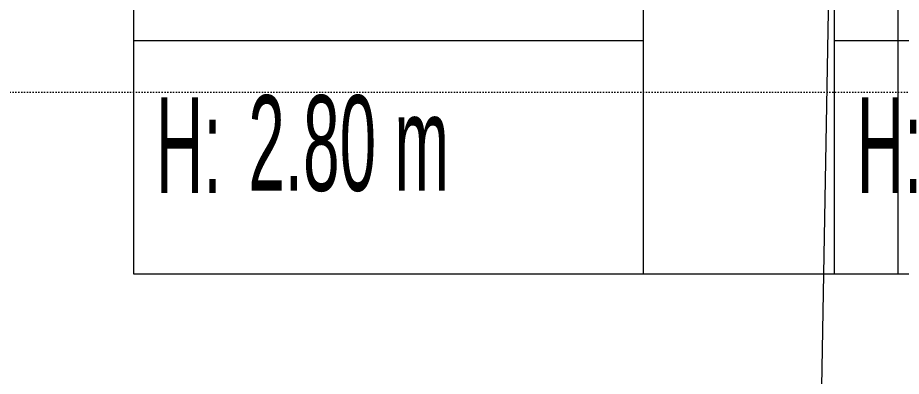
# Model space of a CAD drawing. Extents: x -9058 to 11890, y 0 to 8114.
# Drawn here: x 2473.1 to 2889.3, y 2187.3 to 2356.3 of the extents above; entities that cross this region are included whole.
import ezdxf
from ezdxf.enums import TextEntityAlignment as Align

# ---------------------------------------------------------------- set-up
doc = ezdxf.new("R2010")
doc.units = 0
doc.header["$LTSCALE"] = 10
doc.header["$MEASUREMENT"] = 0
doc.linetypes.add('DOT2', pattern=[0.125, 0, -0.125])
doc.layers.get('0').update_dxf_attribs({"color": 9, "lineweight": 9})
for name, color, linetype, lineweight in [('20', 9, 'DOT2', 9), ('21', 9, 'Continuous', 9), ('21_mahal200', 9, 'Continuous', 9), ('21_mahal200 @ 20', 9, 'Continuous', 9)]:
    doc.layers.add(name, color=color, linetype=linetype, lineweight=lineweight)
doc.styles.add('Arial', font='arial.ttf', dxfattribs={"height": 2.5})
doc.styles.add('MuuM_TEXT-STANDART', font='ARIALN.TTF')

# ---------------------------------------------------------------- blocks, each defined once
blk = doc.blocks.new('0a_roomno2')
blk.add_lwpolyline([(30, -16), (0, -16), (0, 0), (30, 0)], close=True)
for points in [[(12, -5), (12, -16)], [(18, -5), (18, -16)], [(12, -10.5), (0, -10.5)]]:
    blk.add_lwpolyline(points)
at = {"style": 'MuuM_TEXT-STANDART', "width": 0.6}
blk.add_text('H:', height=2.25, dxfattribs=at).set_placement((0.525, -12.962), align=Align.MIDDLE_LEFT)
at = {"style": 'Arial'}
blk.add_attdef('ODANO', (0, 1.505), '', height=3, dxfattribs=at)
blk.add_attdef('MEKANADI', text='', height=3, dxfattribs=at).set_placement((0.525, -4.75), align=Align.BOTTOM_LEFT)
at = {"style": 'MuuM_TEXT-STANDART', "width": 0.6}
for tag, p in [('YER01', (15, -7)), ('TAVAN01', (20.625, -7)), ('DUVAR01', (26.25, -7)), ('YER02', (15, -10.375)), ('TAVAN02', (20.625, -10.375)), ('DUVAR02', (26.25, -10.375)), ('YER03', (15, -13.75)), ('TAVAN03', (20.625, -13.75)), ('DUVAR03', (26.25, -13.75))]:
    blk.add_attdef(tag, text='', height=2.25, dxfattribs=at).set_placement(p, align=Align.MIDDLE_CENTER)
at = {"style": 'MuuM_TEXT-STANDART'}
blk.add_attdef('M2', text='', height=2.25, dxfattribs=at).set_placement((1.323, -7.805), align=Align.MIDDLE_LEFT)
at = {"style": 'MuuM_TEXT-STANDART', "width": 0.6}
blk.add_attdef('TEMIZTAVANYUKSEKLIGI', text='', height=2.25, dxfattribs=at).set_placement((2.7, -13.162), align=Align.MIDDLE_LEFT)
blk = doc.blocks.new('*U1155')
at = {"layer": '21_mahal200 @ 20', "xscale": 20, "yscale": 20, "zscale": 20}
blk.add_blockref('0a_roomno2', (2857.81, 2555.42), dxfattribs=at)
blk = doc.blocks.new('*U1156')
at = {"layer": '21_mahal200 @ 20'}
ref = blk.add_blockref('0a_roomno2', (2527.71, 2555.42), dxfattribs=dict(at, xscale=20, yscale=20, zscale=20))
ref.add_attrib('TEMIZTAVANYUKSEKLIGI', '2.80 m', dxfattribs={"layer": '0', "height": 45, "style": 'MuuM_TEXT-STANDART', "width": 0.6}).set_placement((2581.71, 2297.19), align=Align.MIDDLE_LEFT)

msp = doc.modelspace()

# ---------------------------------------------------------------- linework, layer by layer
at = {"layer": '20'}
msp.add_lwpolyline([(3897.86, 2321.12), (1792.26, 2321.12)], dxfattribs=at)
at = {"layer": '21'}
msp.add_lwpolyline([(2816.67, 202.13), (2856.61, 2447.69), (2711.28, 2447.69), (2711.28, 4020.46)], dxfattribs=at)

# ---------------------------------------------------------------- block references
at = {"layer": '21_mahal200', "color": 6}
for name in ['*U1156', '*U1155']:
    msp.add_blockref(name, (0, 0), dxfattribs=at)

doc.saveas('drawing.dxf')
